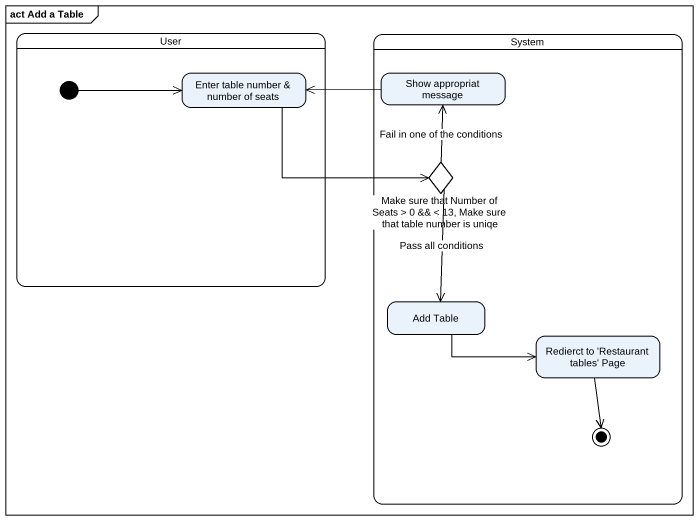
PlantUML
@startuml
mainframe act Add a Table
hide empty description
state User {
  state "Enter table number & number of seats" as Enter_table_number_number
  [*] -right-> Enter_table_number_number
}
state System {
  state "Show appropriat message" as Show_appropriat_message
  state "Make sure that Number of Seats > 0 && < 13, Make sure that table number is uniqe" as Make_sure_that_Number_of <<choice>>
  state "Add Table" as Add_Table
  state "Redierct to 'Restaurant tables' Page" as Redierct_to_Restaurant
  Redierct_to_Restaurant --> [*]
}
Enter_table_number_number -right-> Make_sure_that_Number_of
Show_appropriat_message -left-> Enter_table_number_number
Make_sure_that_Number_of -up-> Show_appropriat_message : Fail in one of the conditions
Make_sure_that_Number_of --> Add_Table : Pass all conditions
Add_Table -right-> Redierct_to_Restaurant
@enduml
